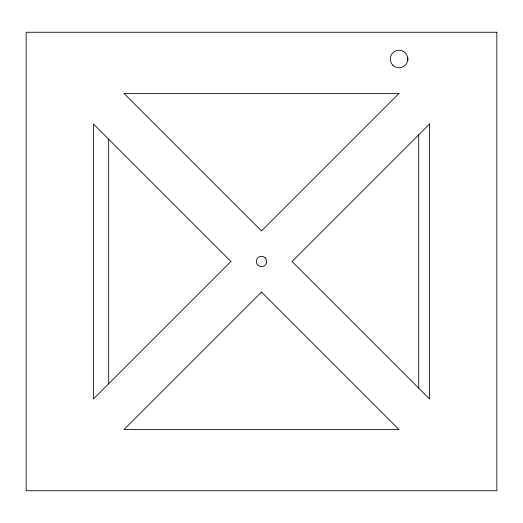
<?xml version="1.0" encoding="UTF-8"?>
<svg xmlns="http://www.w3.org/2000/svg" width="523" height="523" viewBox="0 0 523 523"><rect width="100%" height="100%" fill="white"/><g stroke="black" fill="none" stroke-linecap="round" stroke-linejoin="round"><path stroke-width="0.78" d="M418.707 134.862L418.707 388.138M407.803 57.478L407.803 60.622M108.673 139.242L108.673 383.758M230.937 261.5L93.395 399.042L93.395 123.958L230.937 261.5M399.042 93.395L261.5 230.937L123.958 93.395L399.042 93.395M261.5 292.063L123.958 429.605L399.042 429.605L261.5 292.063M429.605 123.958L292.063 261.5L429.605 399.042L429.605 123.958M496.85 32.263L26.15 32.263L26.15 490.737L496.85 490.737L496.85 32.263M265.174 257.826L264.095 257.002A5.197 5.197 0 0 0 256.381 260.598A5.197 5.197 0 0 0 262.402 266.619A5.197 5.197 0 0 0 265.998 258.905L265.174 257.826M392.845 65.198A8.76 8.76 0 0 0 407.502 61.276A8.76 8.76 0 0 0 396.774 50.548A8.76 8.76 0 0 0 392.845 65.198"/></g></svg>
